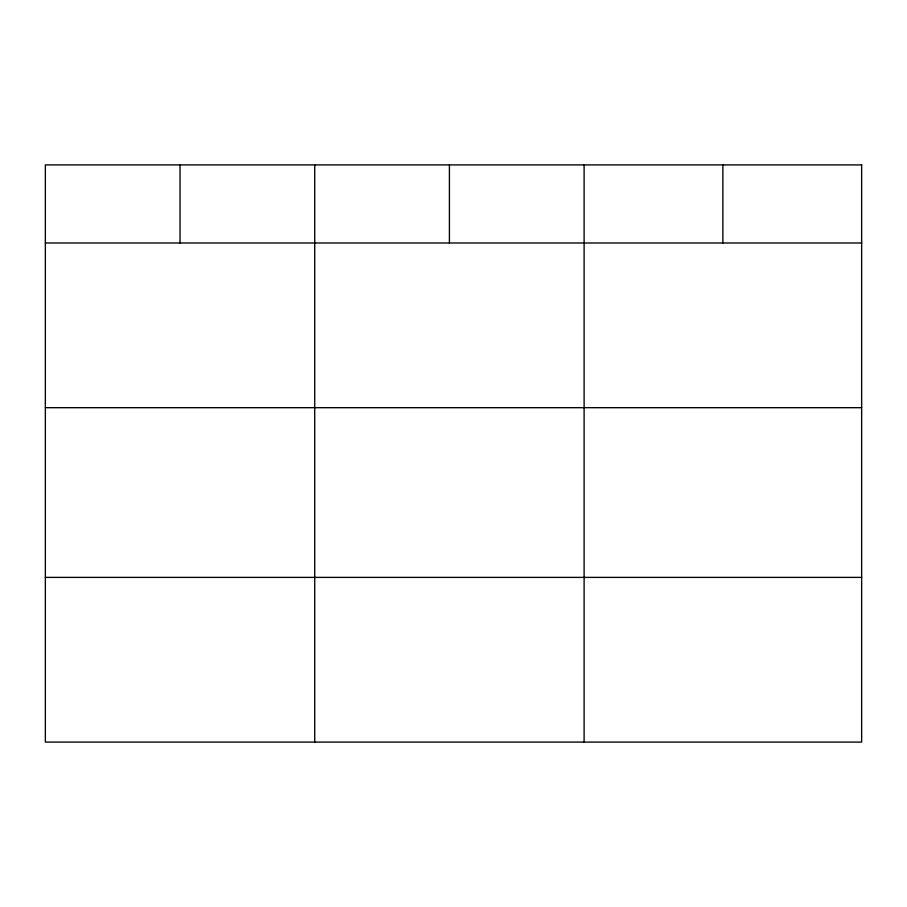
<?xml version="1.0" encoding="UTF-8"?>
<svg xmlns="http://www.w3.org/2000/svg" width="907" height="907" viewBox="0 0 907 907"><rect width="100%" height="100%" fill="white"/><g stroke="black" fill="none" stroke-linecap="round" stroke-linejoin="round"><path stroke-width="1.36" d="M45.35 242.985L861.65 242.985M45.35 407.685L861.65 407.685M45.35 577.385L861.65 577.385M722.879 164.915L722.879 242.985M584.108 164.915L584.108 742.085M449.418 164.915L449.418 242.985M314.729 164.915L314.729 742.085M180.04 164.915L180.04 242.985M861.65 164.915L45.35 164.915L45.35 742.085L861.65 742.085L861.65 164.915"/></g></svg>
